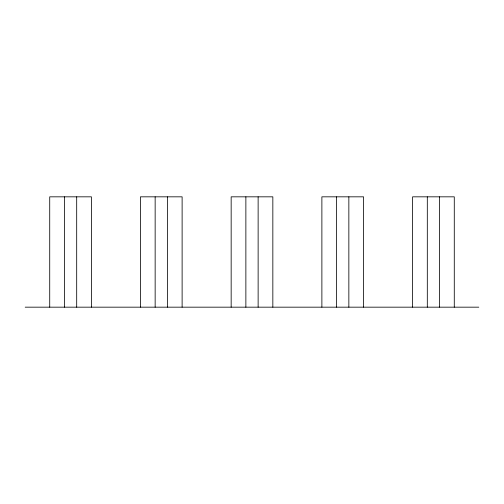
<?xml version="1.0" encoding="UTF-8"?>
<svg xmlns="http://www.w3.org/2000/svg" width="504" height="504" viewBox="0 0 504 504"><rect width="100%" height="100%" fill="white"/><g stroke="black" fill="none" stroke-linecap="round" stroke-linejoin="round"><path stroke-width="0.76" d="M25.2 307.169L478.8 307.169M454.28 307.169L454.28 196.831L412.6 196.831L412.6 307.169M439.57 196.831L439.57 307.169M427.31 196.831L427.31 307.169M363.56 307.169L363.56 196.831L321.88 196.831L321.88 307.169M348.85 196.831L348.85 307.169M336.59 196.831L336.59 307.169M272.84 307.169L272.84 196.831L231.16 196.831L231.16 307.169M258.13 196.831L258.13 307.169M245.87 196.831L245.87 307.169M182.12 307.169L182.12 196.831L140.44 196.831L140.44 307.169M167.41 196.831L167.41 307.169M155.15 196.831L155.15 307.169M91.4 307.169L91.4 196.831L49.72 196.831L49.72 307.169M76.69 196.831L76.69 307.169M64.43 196.831L64.43 307.169"/></g></svg>
